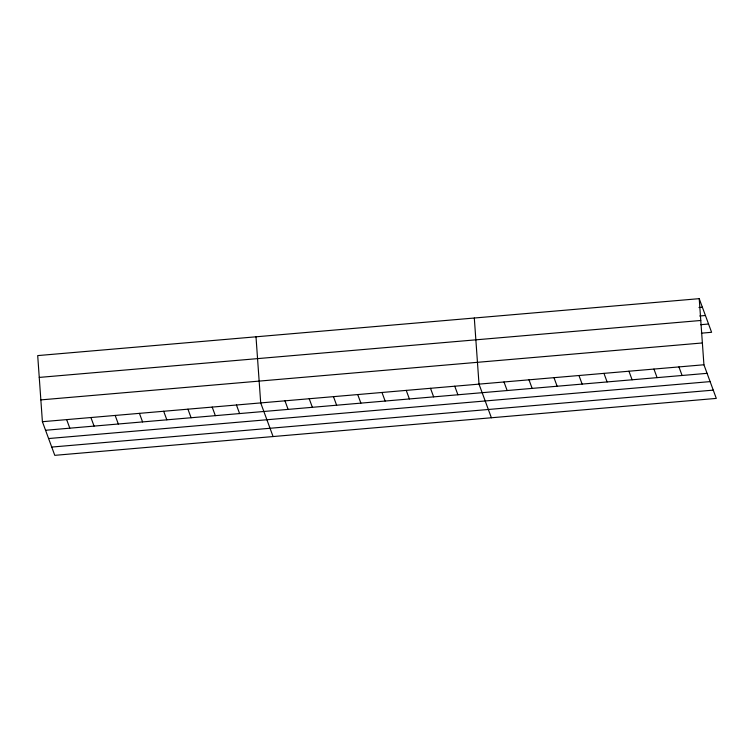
<?xml version="1.0" encoding="UTF-8"?>
<svg xmlns="http://www.w3.org/2000/svg" width="754" height="754" viewBox="0 0 754 754"><rect width="100%" height="100%" fill="white"/><g stroke="black" fill="none" stroke-linecap="round" stroke-linejoin="round"><path stroke-width="1.13" d="M699.222 298.659L37.7 355.596L42.403 421.703L54.778 455.341L716.3 398.404L703.925 364.766L699.222 298.659L711.597 332.297L701.371 333.174M698.967 307.519L702.37 307.227M699.74 315.992L705.414 315.502M39.255 377.415L700.777 320.478M700.598 324.71L708.553 324.022M40.848 399.893L702.37 342.957M42.403 421.703L703.925 364.766M45.551 430.27L707.073 373.334M48.595 438.545L710.117 381.609M51.734 447.065L713.256 390.129M678.93 366.915L682.087 375.483M653.944 369.064L657.092 377.631M628.949 371.222L632.106 379.79M603.963 373.371L607.111 381.939M578.968 375.52L582.126 384.088M553.983 377.669L557.131 386.237M528.988 379.827L532.145 388.385M504.002 381.976L507.15 390.544M491.382 417.763L479.007 384.125L474.304 318.018M454.756 386.218L457.904 394.776M430.496 388.301L433.644 396.868M406.236 390.393L409.394 398.951M381.986 392.476L385.134 401.043M357.726 394.568L360.883 403.126M333.475 396.651L336.623 405.218M309.215 398.743L312.373 407.301M284.965 400.826L288.113 409.394M273.08 436.547L260.705 402.919L256.002 336.812M236.454 405.002L239.602 413.569M212.194 407.094L215.342 415.652M187.935 409.177L191.092 417.744M163.684 411.269L166.832 419.827M139.424 413.352L142.581 421.92M115.174 415.445L118.321 424.012M90.914 417.527L94.071 426.095M66.663 419.62L69.811 428.187"/></g></svg>
